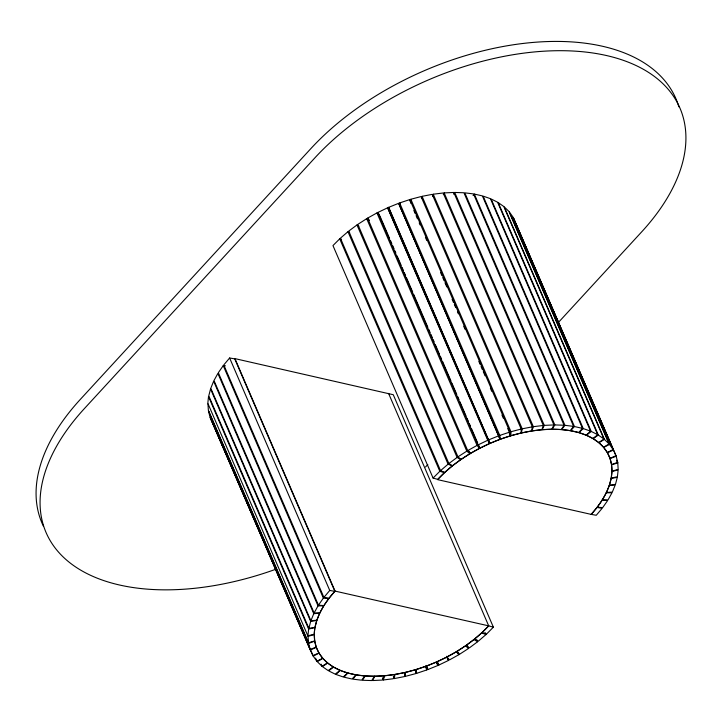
<?xml version="1.0" encoding="UTF-8"?>
<svg xmlns="http://www.w3.org/2000/svg" width="722" height="722" viewBox="0 0 722 722"><rect width="100%" height="100%" fill="white"/><g stroke="black" fill="none" stroke-linecap="round" stroke-linejoin="round"><path stroke-width="1.08" d="M405.412 676.361L405.493 672.362L415.71 669.646L415.628 673.644L405.412 676.361L404.528 674.294M410.746 203.261L410.845 199.254L421.07 196.565L521.185 429.039L521.085 433.047L510.869 435.736L507.747 428.498M510.869 435.736L510.968 431.729L410.845 199.254M308.628 629.052L307.942 635.748L314.16 634.313L314.846 627.617L308.628 629.052L208.514 396.577L207.828 403.273L308.068 636.371L308.484 642.77L314.711 640.901L314.287 634.503L308.068 636.371M394.248 678.581L395.006 674.429L405.15 672.444L404.392 676.595L394.248 678.581L393.355 676.514M421.702 198.415L422.09 196.33L432.225 194.371L532.349 426.846L531.572 430.998L521.428 432.965L522.205 428.805L422.09 196.33M308.89 628.339L310.677 621.434L210.553 388.959L208.766 395.864L308.89 628.339L315.018 627.355L316.805 620.451L310.677 621.434M383.292 679.989L384.709 675.729L394.663 674.483L393.246 678.743L383.292 679.989L382.398 677.922M432.514 196.339L433.236 194.209L443.173 192.991L543.296 425.466L541.852 429.725L531.915 430.944L533.35 426.684L433.236 194.209M310.902 620.73L313.772 613.691L213.649 381.216L210.788 388.255L310.902 620.73L316.886 620.207L319.747 613.168L313.772 613.691M443.326 194.642L444.156 192.909L453.786 192.458L553.909 424.933L551.816 429.247L542.186 429.698L544.28 425.384L444.156 192.909M314.106 612.978L318.014 605.884L217.891 373.409L213.992 380.512L314.106 612.978L319.864 612.924L323.772 605.83L318.014 605.884M453.642 194.182L454.734 192.449L463.93 192.765L564.053 425.24L561.346 429.563L552.14 429.247L554.848 424.924L454.734 192.449M225.426 365.801L223.242 365.639L218.333 372.705L318.456 605.18L323.916 605.587L328.826 598.52L323.357 598.114L318.456 605.18M564.947 425.312L561.644 429.581L570.317 430.664L573.611 426.395L473.497 193.92L464.824 192.837L564.947 425.312L573.611 426.395M229.623 357.986L223.775 364.935L323.898 597.41L329.006 598.285L334.855 591.336L234.731 358.861L229.623 357.986L329.746 590.461L334.855 591.336M323.898 597.41L329.746 590.461M473.045 195.454L474.336 194.065L482.368 195.897L582.483 428.372L578.629 432.55L570.597 430.718L574.45 426.54L582.483 428.372M425.538 466.981L427.821 464.508M558.277 322.59L641.705 231.834A219.551 125.303 -23.3 0 0 606.381 55.513A219.551 125.303 -23.3 0 0 314.864 157.883L84.284 408.706A219.551 125.303 -23.3 0 0 67.579 560.913A219.551 125.303 -23.3 0 0 275.723 569.279M388.562 393.391L488.686 625.857L481.971 632.616L486.664 633.943L493.379 627.183L393.264 394.717L234.948 358.626L335.071 591.101A103.192 58.888 -23.3 0 0 351.668 673.978A103.192 58.888 -23.3 0 0 488.686 625.857L493.379 627.183M339.71 238.829L332.959 245.579L433.083 478.054L437.758 479.39L444.508 472.648L439.824 471.304L339.71 238.829L341.578 239.37M433.083 478.054L439.824 471.304M583.25 428.588L578.891 432.622L586.192 435.185L590.551 431.151L490.437 198.676L483.135 196.113L583.25 428.588L590.551 431.151M485.951 634.602L478.442 641.082L474.219 639.322L481.727 632.842L485.951 634.602L485.058 632.535M347.959 231.699L340.423 238.17L440.537 470.645L444.752 472.423L452.288 465.952L448.073 464.174L347.959 231.699L349.638 232.412M440.537 470.645L448.073 464.174M591.246 431.44L586.426 435.285L592.915 438.543L597.726 434.707L497.611 202.232L491.122 198.974L591.246 431.44L597.726 434.707M477.648 641.714L469.435 647.842L465.726 645.658L473.948 639.53L477.648 641.714L476.764 639.647M356.984 224.957L348.744 231.067L448.867 463.542L452.55 465.735L460.789 459.625L457.107 457.432L356.984 224.957L358.825 226.049M448.867 463.542L457.107 457.432M598.33 435.068L593.123 438.669L598.718 442.595L603.926 438.994L503.812 206.519L498.216 202.593L598.33 435.068L603.926 438.994M468.578 648.437L459.761 654.141L456.611 651.569L465.437 645.865L468.578 648.437L467.242 645.333M369.023 220.616L366.686 218.676L357.841 224.361L457.956 456.836L461.078 459.418L469.923 453.732L468.587 450.627M457.956 456.836L466.8 451.151L469.923 453.732M321.976 666.226L327.517 662.886L322.842 658.365L317.31 661.704L321.976 666.226L321.082 664.159M604.44 439.418L598.89 442.739L603.529 447.279L609.079 443.958L508.956 211.483L504.326 206.943L604.44 439.418L609.079 443.958M458.849 654.683L449.517 659.899L446.972 656.966L456.304 651.758L458.849 654.683L457.513 651.587M489.642 443.534L487.756 440.267L478.018 444.914L479.904 448.182L489.642 443.534L387.633 207.792L377.895 212.439L479.579 448.344L470.239 453.542L467.712 450.6L367.597 218.125L376.938 212.927L379.465 215.878M467.712 450.6L477.062 445.402L479.579 448.344M313.231 656.136L319.043 653.121L322.707 658.202L316.886 661.217L313.231 656.136L210.192 417.533L310.307 650.008L312.915 655.603L318.943 652.941L316.335 647.345L310.307 650.008M609.494 444.436L603.664 447.441L607.292 452.55L613.113 449.544L512.999 217.069L509.371 211.97L609.494 444.436L613.113 449.544M448.561 660.395L446.647 657.137L436.927 661.803L438.832 665.061L448.561 660.395L446.783 656.262M613.429 450.077L607.401 452.73L609.964 458.335L615.992 455.69L513.306 217.611L616.2 456.268L617.689 462.315L611.525 464.58L610.036 458.533L616.2 456.268M427.839 669.556L437.848 665.503L436.584 661.948L426.576 666.009L427.839 669.556L426.061 665.422M388.626 207.358L398.643 203.315L498.758 435.79L499.994 439.346L489.976 443.389L388.626 207.358L489.976 443.389M488.74 439.833L498.758 435.79M308.583 643.392L314.738 641.118L316.263 647.147L310.108 649.43L209.985 416.955L208.459 410.917L308.583 643.392L310.108 649.43M416.657 673.337L426.828 669.935L426.233 666.135L416.062 669.547L416.657 673.337L415.321 670.242M399.654 202.945L409.825 199.561L509.949 432.036L510.517 435.835L500.337 439.22L400.223 206.745L399.654 202.945L499.768 435.42L500.337 439.22M499.768 435.42L509.949 432.036M617.779 462.937L611.552 464.797L611.94 471.204L618.158 469.354L617.779 462.937L616.886 460.871M510.968 431.729L521.185 429.039M522.205 428.805L532.349 426.846M533.35 426.684L543.296 425.466M544.28 425.384L553.909 424.933M554.848 424.924L564.053 425.24M335.071 591.101L488.686 625.857M367.597 218.125L369.483 220.336M377.895 212.439L379.312 214.885M616.796 460.248L617.689 462.315M474.336 194.065L574.45 426.54M413.859 210.49L415.195 213.595M416.089 215.661L417.424 218.757M419.202 222.89L420.087 224.957M425.429 237.357L426.765 240.453M440.555 272.483L441.891 275.587M442.785 277.654L444.12 280.75M445.005 282.816L446.792 286.95M452.125 299.35L453.461 302.446M454.355 304.513L455.69 307.617M457.468 311.751L458.362 313.817M463.695 326.209L465.031 329.313M478.83 361.343L480.166 364.439M481.051 366.505L482.386 369.61M483.28 371.677L485.058 375.81M490.4 388.201L491.727 391.306M501.961 415.069L503.297 418.164M509.181 432.74L510.517 435.835M499.994 439.346L398.643 203.315M387.633 207.792L487.756 440.267M379.79 215.707L389.573 238.44M390.467 240.507L391.802 243.603M392.687 245.67L394.022 248.765M394.916 250.832L395.809 252.899M397.145 256.003L401.143 265.299M402.037 267.366L403.372 270.47M404.257 272.537L405.593 275.633M406.486 277.699L412.713 292.166M413.607 294.233L427.848 327.292M428.733 329.358L430.068 332.463M430.962 334.53L432.297 337.625M433.182 339.692L434.075 341.759M435.411 344.854L439.409 354.159M440.303 356.226L441.638 359.321M442.532 361.388L450.979 381.017M451.873 383.084L456.764 394.456M457.658 396.522L458.993 399.618M459.878 401.685L466.114 416.152M466.999 418.218L468.334 421.314M469.228 423.381L470.563 426.485M471.448 428.552L477.684 443.01M478.569 445.077L479.904 448.182M376.938 212.927L477.062 445.402M469.345 451.476L470.239 453.542M366.686 218.676L466.8 451.151M437.505 661.966L438.832 665.061M436.512 662.399L437.848 665.503M425.493 666.83L426.828 669.935M223.242 365.639L323.357 598.114M315.55 658.121L316.886 661.217M308.484 642.77L208.369 410.295L207.945 403.896M516.077 223.802L516.826 226.816M409.825 199.561L410.114 201.465M43.419 526.203A219.551 125.303 -23.3 0 1 80.295 399.428L310.866 148.606A219.551 125.303 -23.3 0 1 524.912 43.239A219.551 125.303 -23.3 0 1 678.861 106.847M611.931 471.43L611.209 478.126L617.418 476.71L618.149 470.004L611.931 471.43M611.164 478.361L609.341 485.274L615.478 484.309L617.292 477.395L611.164 478.361M609.269 485.518L606.363 492.557L612.337 492.052L615.234 485.003L609.269 485.518M374.736 676.234L372.669 680.548L382.308 680.07L384.375 675.756L374.736 676.234M606.254 492.801L602.31 499.895L608.059 499.859L611.994 492.756L606.254 492.801M365.197 675.945L362.507 680.268L371.722 680.557L374.411 676.234L365.197 675.945M602.157 500.138L597.22 507.196L602.68 507.629L607.617 500.563L602.157 500.138M356.199 674.871L352.923 679.149L361.605 680.196L364.89 675.927L356.199 674.871M597.04 507.44L591.165 514.38L437.55 479.625A103.192 58.888 -23.3 0 1 574.559 431.512A103.192 58.888 -23.3 0 1 591.165 514.38L596.264 515.273L602.139 508.324L597.04 507.44M347.86 673.012L344.024 677.191L352.083 679.005L355.919 674.817L347.86 673.012M340.27 670.395L335.929 674.438L343.257 676.974L347.598 672.94L340.27 670.395M333.519 667.056L328.727 670.909L335.234 674.149L340.035 670.305L333.519 667.056M327.689 663.031L322.49 666.65L328.113 670.548L333.311 666.938L327.689 663.031"/></g></svg>
